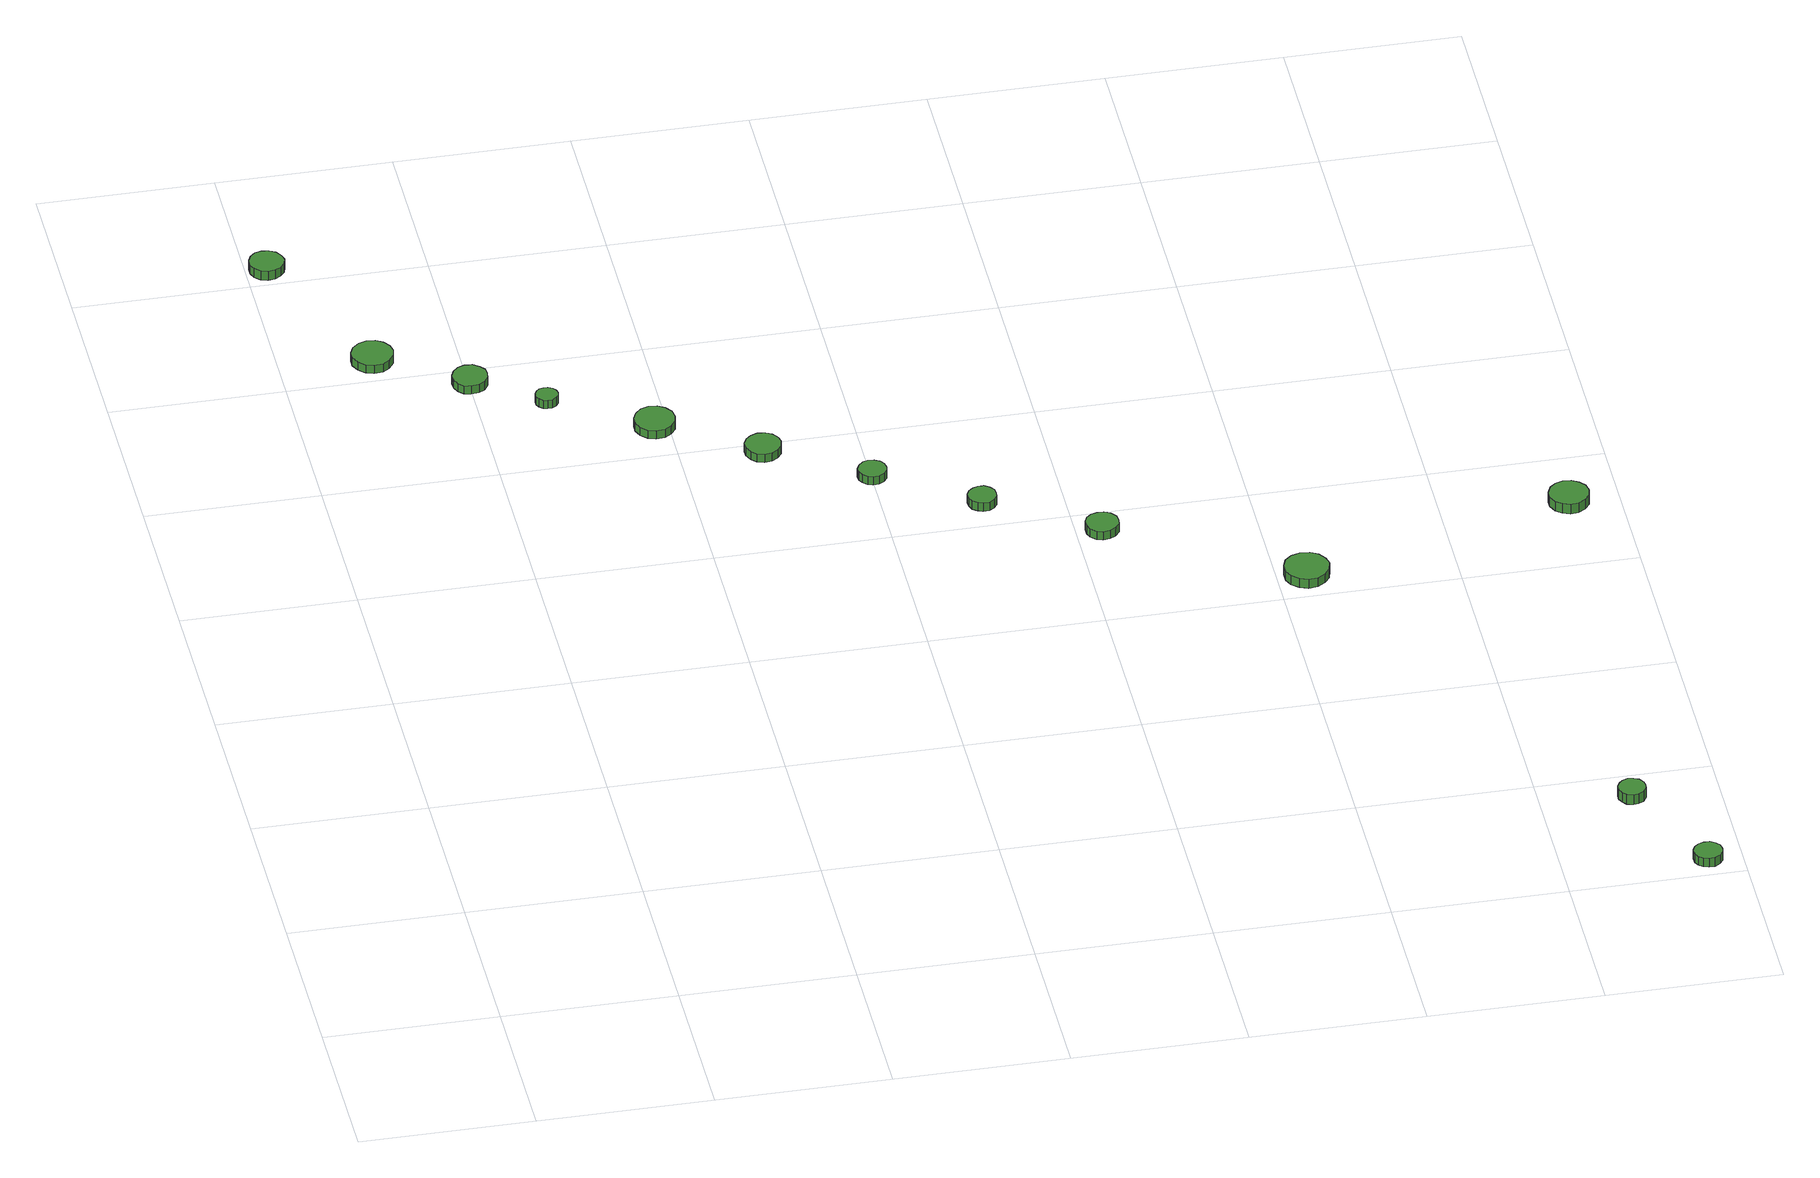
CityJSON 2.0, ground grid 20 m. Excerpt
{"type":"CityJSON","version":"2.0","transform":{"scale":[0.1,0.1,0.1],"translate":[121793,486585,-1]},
"CityObjects":{
"tree1":{"type":"SolitaryVegetationObject","attributes":{"function":"something"},"geometry":[{"type":"MultiSurface","lod":"1","boundaries":[[[0,1,2,3,4,5,6,7,8,9,10,11,12,13,14]],[[15,16,17,18,19,20,21,22,23,24,25,26,27,28,29]],[[0,29,28,1]],[[1,28,27,2]],[[2,27,26,3]],[[3,26,25,4]],[[4,25,24,5]],[[5,24,23,6]],[[6,23,22,7]],[[7,22,21,8]],[[8,21,20,9]],[[9,20,19,10]],[[10,19,18,11]],[[11,18,17,12]],[[12,17,16,13]],[[13,16,15,14]],[[14,15,29,0]]]}]},
"tree2":{"type":"SolitaryVegetationObject","attributes":{"function":"something"},"geometry":[{"type":"MultiSurface","lod":"1","boundaries":[[[30,31,32,33,34,35,36,37,38,39,40,41,42,43,44]],[[45,46,47,48,49,50,51,52,53,54,55,56,57,58,59]],[[30,59,58,31]],[[31,58,57,32]],[[32,57,56,33]],[[33,56,55,34]],[[34,55,54,35]],[[35,54,53,36]],[[36,53,52,37]],[[37,52,51,38]],[[38,51,50,39]],[[39,50,49,40]],[[40,49,48,41]],[[41,48,47,42]],[[42,47,46,43]],[[43,46,45,44]],[[44,45,59,30]]]}]},
"tree3":{"type":"SolitaryVegetationObject","attributes":{"function":"something"},"geometry":[{"type":"MultiSurface","lod":"1","boundaries":[[[60,61,62,63,64,65,66,67,68,69,70,71,72,73,74]],[[75,76,77,78,79,80,81,82,83,84,85,86,87,88,89]],[[60,89,88,61]],[[61,88,87,62]],[[62,87,86,63]],[[63,86,85,64]],[[64,85,84,65]],[[65,84,83,66]],[[66,83,82,67]],[[67,82,81,68]],[[68,81,80,69]],[[69,80,79,70]],[[70,79,78,71]],[[71,78,77,72]],[[72,77,76,73]],[[73,76,75,74]],[[74,75,89,60]]]}]},
"tree4":{"type":"SolitaryVegetationObject","attributes":{"function":"something"},"geometry":[{"type":"MultiSurface","lod":"1","boundaries":[[[90,91,92,93,94,95,96,97,98,99,100,101,102,103,104]],[[105,106,107,108,109,110,111,112,113,114,115,116,117,118,119]],[[90,119,118,91]],[[91,118,117,92]],[[92,117,116,93]],[[93,116,115,94]],[[94,115,114,95]],[[95,114,113,96]],[[96,113,112,97]],[[97,112,111,98]],[[98,111,110,99]],[[99,110,109,100]],[[100,109,108,101]],[[101,108,107,102]],[[102,107,106,103]],[[103,106,105,104]],[[104,105,119,90]]]}]},
"tree5":{"type":"SolitaryVegetationObject","attributes":{"function":"something"},"geometry":[{"type":"MultiSurface","lod":"1","boundaries":[[[120,121,122,123,124,125,126,127,128,129,130,131,132,133,134]],[[135,136,137,138,139,140,141,142,143,144,145,146,147,148,149]],[[120,149,148,121]],[[121,148,147,122]],[[122,147,146,123]],[[123,146,145,124]],[[124,145,144,125]],[[125,144,143,126]],[[126,143,142,127]],[[127,142,141,128]],[[128,141,140,129]],[[129,140,139,130]],[[130,139,138,131]],[[131,138,137,132]],[[132,137,136,133]],[[133,136,135,134]],[[134,135,149,120]]]}]},
"tree6":{"type":"SolitaryVegetationObject","attributes":{"function":"something"},"geometry":[{"type":"MultiSurface","lod":"1","boundaries":[[[150,151,152,153,154,155,156,157,158,159,160,161,162,163,164]],[[165,166,167,168,169,170,171,172,173,174,175,176,177,178,179]],[[150,179,178,151]],[[151,178,177,152]],[[152,177,176,153]],[[153,176,175,154]],[[154,175,174,155]],[[155,174,173,156]],[[156,173,172,157]],[[157,172,171,158]],[[158,171,170,159]],[[159,170,169,160]],[[160,169,168,161]],[[161,168,167,162]],[[162,167,166,163]],[[163,166,165,164]],[[164,165,179,150]]]}]},
"tree7":{"type":"SolitaryVegetationObject","attributes":{"function":"something"},"geometry":[{"type":"MultiSurface","lod":"1","boundaries":[[[180,181,182,183,184,185,186,187,188,189,190,191,192,193,194]],[[195,196,197,198,199,200,201,202,203,204,205,206,207,208,209]],[[180,209,208,181]],[[181,208,207,182]],[[182,207,206,183]],[[183,206,205,184]],[[184,205,204,185]],[[185,204,203,186]],[[186,203,202,187]],[[187,202,201,188]],[[188,201,200,189]],[[189,200,199,190]],[[190,199,198,191]],[[191,198,197,192]],[[192,197,196,193]],[[193,196,195,194]],[[194,195,209,180]]]}]},
"tree8":{"type":"SolitaryVegetationObject","attributes":{"function":"something"},"geometry":[{"type":"MultiSurface","lod":"1","boundaries":[[[210,211,212,213,214,215,216,217,218,219,220,221,222,223,224]],[[225,226,227,228,229,230,231,232,233,234,235,236,237,238,239]],[[210,239,238,211]],[[211,238,237,212]],[[212,237,236,213]],[[213,236,235,214]],[[214,235,234,215]],[[215,234,233,216]],[[216,233,232,217]],[[217,232,231,218]],[[218,231,230,219]],[[219,230,229,220]],[[220,229,228,221]],[[221,228,227,222]],[[222,227,226,223]],[[223,226,225,224]],[[224,225,239,210]]]}]},
"tree9":{"type":"SolitaryVegetationObject","attributes":{"function":"something"},"geometry":[{"type":"MultiSurface","lod":"1","boundaries":[[[240,241,242,243,244,245,246,247,248,249,250,251,252,253,254]],[[255,256,257,258,259,260,261,262,263,264,265,266,267,268,269]],[[240,269,268,241]],[[241,268,267,242]],[[242,267,266,243]],[[243,266,265,244]],[[244,265,264,245]],[[245,264,263,246]],[[246,263,262,247]],[[247,262,261,248]],[[248,261,260,249]],[[249,260,259,250]],[[250,259,258,251]],[[251,258,257,252]],[[252,257,256,253]],[[253,256,255,254]],[[254,255,269,240]]]}]},
"tree10":{"type":"SolitaryVegetationObject","attributes":{"function":"something"},"geometry":[{"type":"MultiSurface","lod":"1","boundaries":[[[270,271,272,273,274,275,276,277,278,279,280,281,282,283,284]],[[285,286,287,288,289,290,291,292,293,294,295,296,297,298,299]],[[270,299,298,271]],[[271,298,297,272]],[[272,297,296,273]],[[273,296,295,274]],[[274,295,294,275]],[[275,294,293,276]],[[276,293,292,277]],[[277,292,291,278]],[[278,291,290,279]],[[279,290,289,280]],[[280,289,288,281]],[[281,288,287,282]],[[282,287,286,283]],[[283,286,285,284]],[[284,285,299,270]]]}]},
"tree11":{"type":"SolitaryVegetationObject","attributes":{"function":"something"},"geometry":[{"type":"MultiSurface","lod":"1","boundaries":[[[300,301,302,303,304,305,306,307,308,309,310,311,312,313,314]],[[315,316,317,318,319,320,321,322,323,324,325,326,327,328,329]],[[300,329,328,301]],[[301,328,327,302]],[[302,327,326,303]],[[303,326,325,304]],[[304,325,324,305]],[[305,324,323,306]],[[306,323,322,307]],[[307,322,321,308]],[[308,321,320,309]],[[309,320,319,310]],[[310,319,318,311]],[[311,318,317,312]],[[312,317,316,313]],[[313,316,315,314]],[[314,315,329,300]]]}]},
"tree12":{"type":"SolitaryVegetationObject","attributes":{"function":"something"},"geometry":[{"type":"MultiSurface","lod":"1","boundaries":[[[330,331,332,333,334,335,336,337,338,339,340,341,342,343,344]],[[345,346,347,348,349,350,351,352,353,354,355,356,357,358,359]],[[330,359,358,331]],[[331,358,357,332]],[[332,357,356,333]],[[333,356,355,334]],[[334,355,354,335]],[[335,354,353,336]],[[336,353,352,337]],[[337,352,351,338]],[[338,351,350,339]],[[339,350,349,340]],[[340,349,348,341]],[[341,348,347,342]],[[342,347,346,343]],[[343,346,345,344]],[[344,345,359,330]]]}]},
"tree13":{"type":"SolitaryVegetationObject","attributes":{"function":"something"},"geometry":[{"type":"MultiSurface","lod":"1","boundaries":[[[360,361,362,363,364,365,366,367,368,369,370,371,372,373,374]],[[375,376,377,378,379,380,381,382,383,384,385,386,387,388,389]],[[360,389,388,361]],[[361,388,387,362]],[[362,387,386,363]],[[363,386,385,364]],[[364,385,384,365]],[[365,384,383,366]],[[366,383,382,367]],[[367,382,381,368]],[[368,381,380,369]],[[369,380,379,370]],[[370,379,378,371]],[[371,378,377,372]],[[372,377,376,373]],[[373,376,375,374]],[[374,375,389,360]]]}]}
},
"vertices":[
[44,1428,20],[42,1436,20],[37,1443,20],[30,1447,20],[22,1448,20],[14,1446,20],[8,1440,20],[5,1433,20],[5,1424,20],[8,1417,20],[14,1411,20],[22,1409,20],[30,1410,20],[37,1414,20],[42,1420,20],[42,1420,8],[37,1414,8],[30,1410,8],[22,1409,8],[14,1411,8],[8,1417,8],[5,1424,8],[5,1433,8],[8,1440,8],[14,1446,8],[22,1448,8],[30,1447,8],[37,1443,8],[42,1436,8],[44,1428,8],
[128,1238,19],[126,1247,19],[120,1255,19],[112,1260,19],[102,1261,19],[93,1258,19],[85,1251,19],[81,1242,19],[81,1233,19],[85,1224,19],[93,1217,19],[102,1214,19],[112,1215,19],[120,1220,19],[126,1228,19],[126,1228,8],[120,1220,8],[112,1215,8],[102,1214,8],[93,1217,8],[85,1224,8],[81,1233,8],[81,1242,8],[85,1251,8],[93,1258,8],[102,1261,8],[112,1260,8],[120,1255,8],[126,1247,8],[128,1238,8],
[221,1175,19],[220,1183,19],[215,1189,19],[208,1194,19],[199,1195,19],[191,1192,19],[185,1186,19],[182,1179,19],[182,1170,19],[185,1163,19],[191,1157,19],[199,1155,19],[208,1156,19],[215,1160,19],[220,1167,19],[220,1167,8],[215,1160,8],[208,1156,8],[199,1155,8],[191,1157,8],[185,1163,8],[182,1170,8],[182,1179,8],[185,1186,8],[191,1192,8],[199,1195,8],[208,1194,8],[215,1189,8],[220,1183,8],[221,1175,8],
[290,1124,19],[289,1129,19],[286,1133,19],[281,1136,19],[276,1136,19],[271,1135,19],[267,1131,19],[265,1127,19],[265,1121,19],[267,1117,19],[271,1113,19],[276,1112,19],[281,1112,19],[286,1115,19],[289,1119,19],[289,1119,8],[286,1115,8],[281,1112,8],[276,1112,8],[271,1113,8],[267,1117,8],[265,1121,8],[265,1127,8],[267,1131,8],[271,1135,8],[276,1136,8],[281,1136,8],[286,1133,8],[289,1129,8],[290,1124,8],
[408,1055,19],[406,1065,19],[400,1073,19],[392,1078,19],[382,1079,19],[373,1076,19],[366,1069,19],[362,1060,19],[362,1051,19],[366,1042,19],[373,1035,19],[382,1032,19],[392,1033,19],[400,1038,19],[406,1046,19],[406,1046,8],[400,1038,8],[392,1033,8],[382,1032,8],[373,1035,8],[366,1042,8],[362,1051,8],[362,1060,8],[366,1069,8],[373,1076,8],[382,1079,8],[392,1078,8],[400,1073,8],[406,1065,8],[408,1055,8],
[513,986,19],[511,994,19],[506,1001,19],[499,1005,19],[490,1006,19],[482,1003,19],[476,998,19],[472,990,19],[472,982,19],[476,974,19],[482,968,19],[490,965,19],[499,966,19],[506,971,19],[511,977,19],[511,977,8],[506,971,8],[499,966,8],[490,965,8],[482,968,8],[476,974,8],[472,982,8],[472,990,8],[476,998,8],[482,1003,8],[490,1006,8],[499,1005,8],[506,1001,8],[511,994,8],[513,986,8],
[617,916,19],[616,923,19],[612,928,19],[606,931,19],[599,932,19],[593,930,19],[588,925,19],[585,919,19],[585,913,19],[588,907,19],[593,902,19],[599,900,19],[606,901,19],[612,904,19],[616,909,19],[616,909,8],[612,904,8],[606,901,8],[599,900,8],[593,902,8],[588,907,8],[585,913,8],[585,919,8],[588,925,8],[593,930,8],[599,932,8],[606,931,8],[612,928,8],[616,923,8],[617,916,8],
[726,844,19],[725,851,19],[721,856,19],[715,860,19],[708,860,19],[702,858,19],[697,854,19],[694,848,19],[694,841,19],[697,834,19],[702,830,19],[708,828,19],[715,828,19],[721,832,19],[725,837,19],[725,837,8],[721,832,8],[715,828,8],[708,828,8],[702,830,8],[697,834,8],[694,841,8],[694,848,8],[697,854,8],[702,858,8],[708,860,8],[715,860,8],[721,856,8],[725,851,8],[726,844,8],
[848,768,19],[847,775,19],[842,782,19],[835,786,19],[827,786,19],[820,784,19],[814,779,19],[811,772,19],[811,764,19],[814,757,19],[820,751,19],[827,749,19],[835,750,19],[842,754,19],[847,760,19],[847,760,8],[842,754,8],[835,750,8],[827,749,8],[820,751,8],[814,757,8],[811,764,8],[811,772,8],[814,779,8],[820,784,8],[827,786,8],[835,786,8],[842,782,8],[847,775,8],[848,768,8],
[1058,633,26],[1055,643,26],[1049,652,26],[1040,657,26],[1029,658,26],[1019,655,26],[1011,648,26],[1007,638,26],[1007,627,26],[1011,618,26],[1019,611,26],[1029,607,26],[1040,608,26],[1049,614,26],[1055,622,26],[1055,622,14],[1049,614,14],[1040,608,14],[1029,607,14],[1019,611,14],[1011,618,14],[1007,627,14],[1007,638,14],[1011,648,14],[1019,655,14],[1029,658,14],[1040,657,14],[1049,652,14],[1055,643,14],[1058,633,14],
[1315,147,32],[1314,153,32],[1310,159,32],[1304,162,32],[1298,163,32],[1291,160,32],[1287,156,32],[1284,150,32],[1284,144,32],[1287,138,32],[1291,133,32],[1298,131,32],[1304,132,32],[1310,135,32],[1314,141,32],[1314,141,19],[1310,135,19],[1304,132,19],[1298,131,19],[1291,133,19],[1287,138,19],[1284,144,19],[1284,150,19],[1287,156,19],[1291,160,19],[1298,163,19],[1304,162,19],[1310,159,19],[1314,153,19],[1315,147,19],
[1375,17,29],[1374,24,29],[1370,29,29],[1364,33,29],[1357,33,29],[1351,31,29],[1346,27,29],[1343,21,29],[1343,14,29],[1346,8,29],[1351,4,29],[1357,2,29],[1364,2,29],[1370,6,29],[1374,11,29],[1374,11,17],[1370,6,17],[1364,2,17],[1357,2,17],[1351,4,17],[1346,8,17],[1343,14,17],[1343,21,17],[1346,27,17],[1351,31,17],[1357,33,17],[1364,33,17],[1370,29,17],[1374,24,17],[1375,17,17],
[1364,707,29],[1362,717,29],[1356,724,29],[1348,729,29],[1339,730,29],[1330,727,29],[1323,721,29],[1319,712,29],[1319,703,29],[1323,694,29],[1330,688,29],[1339,685,29],[1348,686,29],[1356,691,29],[1362,698,29],[1362,698,16],[1356,691,16],[1348,686,16],[1339,685,16],[1330,688,16],[1323,694,16],[1319,703,16],[1319,712,16],[1323,721,16],[1330,727,16],[1339,730,16],[1348,729,16],[1356,724,16],[1362,717,16],[1364,707,16]
]}
